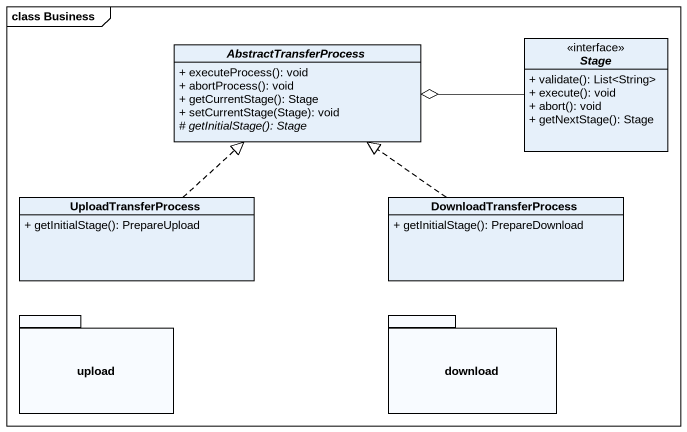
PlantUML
@startuml
mainframe class Business
hide circle
hide empty members
skinparam classAttributeIconSize 0
abstract class AbstractTransferProcess {
  + executeProcess(): void
  + abortProcess(): void
  + getCurrentStage(): Stage
  + setCurrentStage(Stage): void
  {abstract} # getInitialStage(): Stage
}
interface Stage <<interface>> {
  + validate(): List<String>
  + execute(): void
  + abort(): void
  + getNextStage(): Stage
}
class UploadTransferProcess {
  + getInitialStage(): PrepareUpload
}
class DownloadTransferProcess {
  + getInitialStage(): PrepareDownload
}
package upload {
}
package download {
}
Stage -left-o AbstractTransferProcess
UploadTransferProcess .up.|> AbstractTransferProcess
DownloadTransferProcess .up.|> AbstractTransferProcess
@enduml
